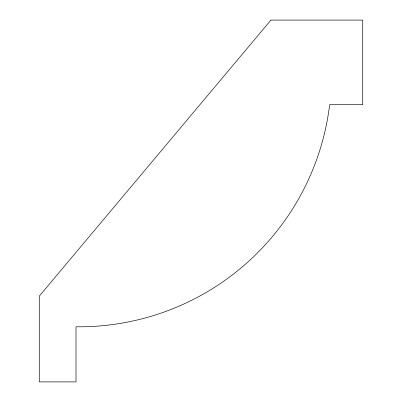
<?xml version="1.0" encoding="UTF-8"?>
<svg xmlns="http://www.w3.org/2000/svg" width="402" height="402" viewBox="0 0 402 402"><rect width="100%" height="100%" fill="white"/><g stroke="black" fill="none" stroke-linecap="round" stroke-linejoin="round"><path stroke-width="0.6" d="M270.903 20.1L39.27 296.148L39.27 381.9L76.018 381.9L76.018 326.781A252.466 252.466 0 0 0 329.655 104.62L362.73 104.62L362.73 20.1L270.903 20.1"/></g></svg>
